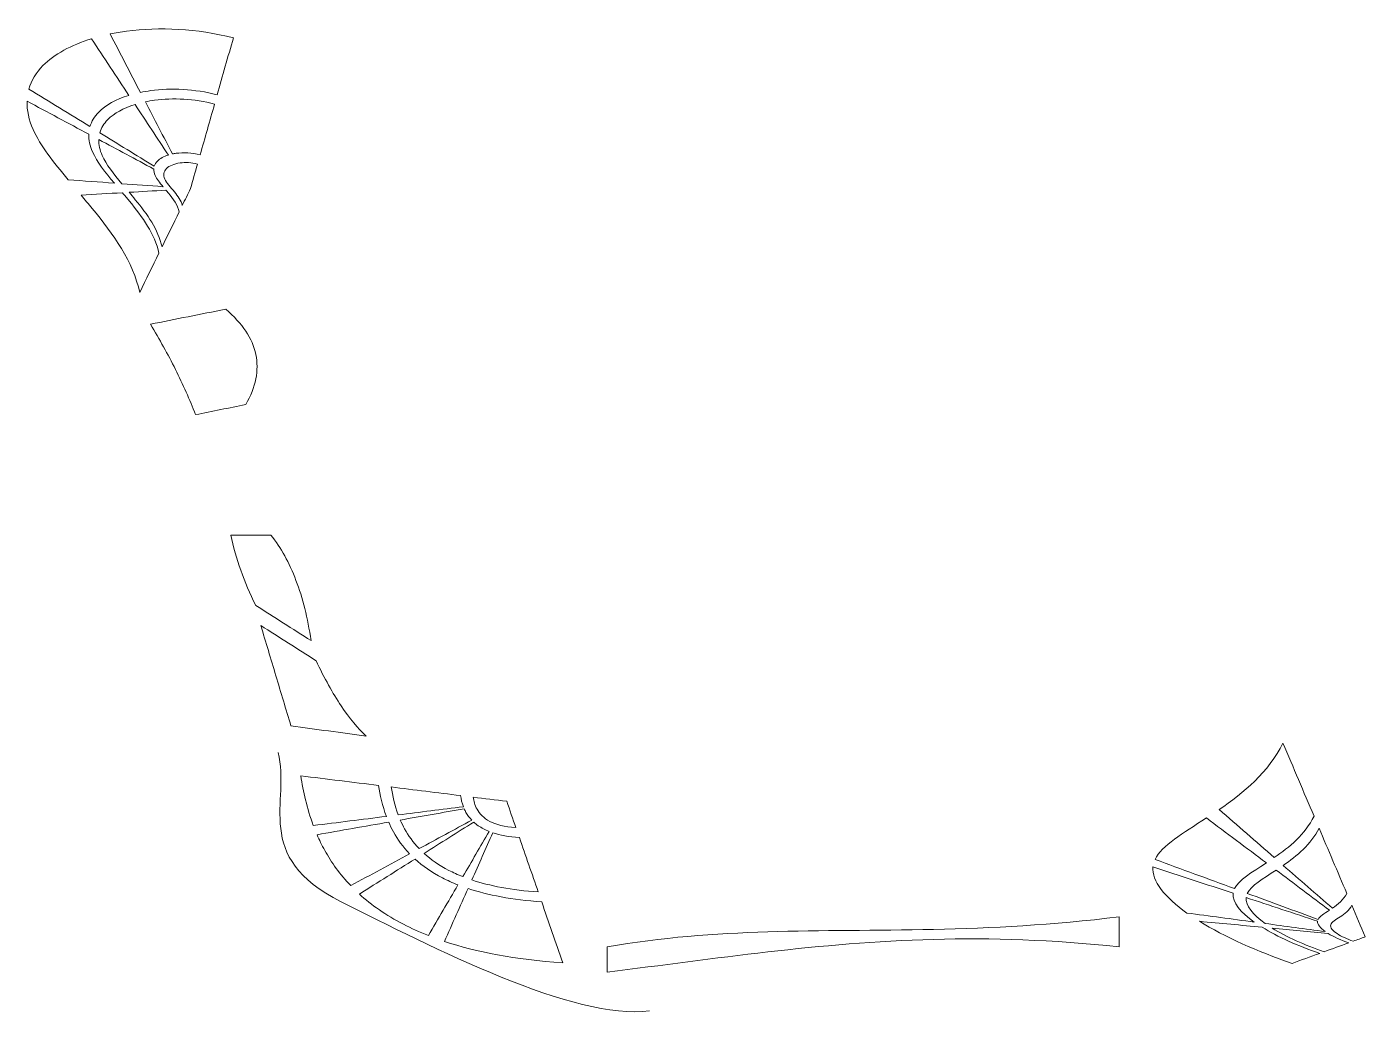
# Model space of a CAD drawing. Header units: millimetres. Extents: x 1862375 to 2129000, y 126203 to 324238.
import ezdxf

# ---------------------------------------------------------------- set-up
doc = ezdxf.new("R2010")
doc.units = ezdxf.units.MM
for name, color, linetype, lineweight in [('R2_BOTTOM_FLOW', 7, 'Continuous', 20), ('R2_LEFT_CONNECTING_RIB', 7, 'Continuous', 20), ('R2_LEFT_LONG_RIB_A', 7, 'Continuous', 20), ('R2_LEFT_LONG_RIB_B', 7, 'Continuous', 20), ('R2_LEFT_SHELL', 7, 'Continuous', 20), ('R2_LEFT_SHELL_CORE', 7, 'Continuous', 20), ('R2_LOWER_SHELL', 7, 'Continuous', 20), ('R2_LOWER_SHELL_CORE', 7, 'Continuous', 20), ('R2_OUTER_GUIDE', 7, 'Continuous', 20), ('R2_RIGHT_SHELL', 7, 'Continuous', 20), ('R2_RIGHT_SHELL_CORE', 7, 'Continuous', 20)]:
    doc.layers.add(name, color=color, linetype=linetype, lineweight=lineweight)

msp = doc.modelspace()

# ---------------------------------------------------------------- linework, layer by layer
at = {"layer": 'R2_BOTTOM_FLOW'}
msp.add_open_spline([(1978000, 136000), (1988833, 137306), (1999333, 138778), (2010000, 140000), (2020667, 141222), (2031500, 142194), (2043000, 142500), (2054500, 142806), (2066667, 142444), (2080000, 141000), (2080000, 143000), (2080000, 145000), (2080000, 147000), (2066667, 145333), (2054500, 144750), (2043000, 144500), (2031500, 144250), (2020667, 144333), (2010000, 144000), (1999333, 143667), (1988833, 142917), (1978000, 141000), (1978000, 139333), (1978000, 137667), (1978000, 136000)], degree=3, knots=[0, 0, 0, 0, 1, 1, 1, 2, 2, 2, 3, 3, 3, 4, 4, 4, 5, 5, 5, 6, 6, 6, 7, 7, 7, 8, 8, 8, 8], dxfattribs=at)
at = {"layer": 'R2_LEFT_CONNECTING_RIB'}
msp.add_open_spline([(1887000, 265000), (1888833, 262000), (1890500, 259000), (1892000, 256000), (1893500, 253000), (1894833, 250000), (1896000, 247000), (1899333, 247667), (1902667, 248333), (1906000, 249000), (1908000, 252500), (1908667, 255833), (1908000, 259000), (1907333, 262167), (1905333, 265167), (1902000, 268000), (1897000, 267000), (1892000, 266000), (1887000, 265000)], degree=3, knots=[0, 0, 0, 0, 1, 1, 1, 2, 2, 2, 3, 3, 3, 4, 4, 4, 5, 5, 5, 6, 6, 6, 6], dxfattribs=at)
at = {"layer": 'R2_LEFT_LONG_RIB_A'}
msp.add_open_spline([(1903000, 223000), (1903500, 220667), (1904167, 218333), (1905000, 216000), (1905833, 213667), (1906833, 211333), (1908000, 209000), (1911667, 206667), (1915333, 204333), (1919000, 202000), (1918333, 206500), (1917333, 210500), (1916000, 214000), (1914667, 217500), (1913000, 220500), (1911000, 223000), (1908333, 223000), (1905667, 223000), (1903000, 223000)], degree=3, knots=[0, 0, 0, 0, 1, 1, 1, 2, 2, 2, 3, 3, 3, 4, 4, 4, 5, 5, 5, 6, 6, 6, 6], dxfattribs=at)
at = {"layer": 'R2_LEFT_LONG_RIB_B'}
msp.add_open_spline([(1909000, 205000), (1910000, 201667), (1911000, 198333), (1912000, 195000), (1913000, 191667), (1914000, 188333), (1915000, 185000), (1920000, 184333), (1925000, 183667), (1930000, 183000), (1928333, 184500), (1926667, 186500), (1925000, 189000), (1923333, 191500), (1921667, 194500), (1920000, 198000), (1916333, 200333), (1912667, 202667), (1909000, 205000)], degree=3, knots=[0, 0, 0, 0, 1, 1, 1, 2, 2, 2, 3, 3, 3, 4, 4, 4, 5, 5, 5, 6, 6, 6, 6], dxfattribs=at)
at = {"layer": 'R2_LEFT_SHELL'}
for points in [[(1903532, 322032), (1896264, 323909), (1888793, 324238), (1882260, 323360), (1881134, 323209), (1880035, 323021), (1878971, 322800), (1880988, 318924), (1883005, 315047), (1885023, 311171), (1885685, 311309), (1886369, 311426), (1887070, 311520), (1891136, 312067), (1895787, 311862), (1900311, 310694), (1901385, 314473), (1902458, 318253), (1903532, 322032)], [(1875294, 321858), (1871198, 320594), (1867822, 318765), (1865600, 316500), (1864224, 315098), (1863291, 313528), (1862810, 311836), (1866861, 309339), (1870912, 306843), (1874963, 304347), (1875263, 305400), (1875844, 306377), (1876700, 307250), (1878083, 308660), (1880185, 309799), (1882734, 310585), (1880254, 314343), (1877774, 318100), (1875294, 321858)], [(1862435, 309417), (1862375, 307620), (1862773, 305720), (1863640, 303760), (1865041, 300594), (1867665, 297274), (1870618, 293762), (1873687, 293540), (1876755, 293319), (1879823, 293097), (1877985, 295283), (1876352, 297350), (1875480, 299320), (1874940, 300540), (1874693, 301723), (1874730, 302841), (1870632, 305033), (1866533, 307225), (1862435, 309417)], [(1899789, 308855), (1895710, 309908), (1891516, 310093), (1887850, 309600), (1887218, 309515), (1886601, 309410), (1886004, 309286), (1887803, 305828), (1889602, 302371), (1891402, 298914), (1891641, 298964), (1891887, 299006), (1892140, 299040), (1893607, 299237), (1895284, 299163), (1896915, 298742), (1897873, 302113), (1898831, 305484), (1899789, 308855)], [(1883940, 308757), (1881642, 308048), (1879747, 307021), (1878500, 305750), (1877728, 304963), (1877204, 304082), (1876934, 303132), (1880547, 300906), (1884161, 298679), (1887774, 296453), (1887882, 296833), (1888091, 297185), (1888400, 297500), (1888899, 298009), (1889657, 298419), (1890576, 298703), (1888364, 302054), (1886152, 305406), (1883940, 308757)], [(1876724, 301775), (1876690, 300766), (1876913, 299700), (1877400, 298600), (1878186, 296823), (1879659, 294960), (1881316, 292989), (1884053, 292791), (1886790, 292593), (1889527, 292396), (1888864, 293184), (1888274, 293929), (1887960, 294640), (1887765, 295080), (1887676, 295507), (1887690, 295910), (1884034, 297865), (1880379, 299820), (1876724, 301775)], [(1873209, 290704), (1873939, 289841), (1874674, 288966), (1875400, 288080), (1879614, 282939), (1883559, 277395), (1884878, 271352), (1886152, 273950), (1887425, 276549), (1888699, 279147), (1887879, 282909), (1885423, 286360), (1882800, 289560), (1882348, 290112), (1881891, 290656), (1881436, 291193), (1878694, 291030), (1875951, 290867), (1873209, 290704)], [(1882770, 291273), (1883180, 290788), (1883592, 290297), (1884000, 289800), (1886365, 286915), (1888579, 283803), (1889319, 280412), (1890455, 282729), (1891591, 285047), (1892728, 287365), (1892432, 288721), (1891546, 289966), (1890600, 291120), (1890437, 291319), (1890272, 291515), (1890108, 291709), (1887662, 291564), (1885216, 291418), (1882770, 291273)]]:
    msp.add_open_spline(points, degree=3, knots=[0, 0, 0, 0, 1, 1, 1, 2, 2, 2, 3, 3, 3, 4, 4, 4, 5, 5, 5, 6, 6, 6, 6], dxfattribs=at)
at = {"layer": 'R2_LEFT_SHELL_CORE'}
msp.add_open_spline([(1896368, 296910), (1895190, 297210), (1893979, 297262), (1892920, 297120), (1891743, 296962), (1890753, 296564), (1890200, 296000), (1889647, 295436), (1889532, 294708), (1889880, 293920), (1890228, 293132), (1891041, 292286), (1891800, 291360), (1892483, 290526), (1893123, 289628), (1893343, 288649), (1893895, 289766), (1894448, 290883), (1895000, 292000), (1895456, 293637), (1895912, 295273), (1896368, 296910)], degree=3, knots=[0, 0, 0, 0, 1, 1, 1, 2, 2, 2, 3, 3, 3, 4, 4, 4, 5, 5, 5, 6, 6, 6, 7, 7, 7, 7], dxfattribs=at)
at = {"layer": 'R2_LOWER_SHELL'}
for points, knots in [([(1916964, 175073), (1917453, 171997), (1918171, 168611), (1919457, 165170), (1924308, 165778), (1929158, 166386), (1934009, 166993), (1933209, 169136), (1932762, 171243), (1932457, 173158), (1927293, 173796), (1922129, 174435), (1916964, 175073)], [0, 0, 0, 0, 1, 1, 1, 2, 2, 2, 3, 3, 3, 4, 4, 4, 4]), ([(1934970, 172847), (1935244, 171121), (1935647, 169221), (1936369, 167289), (1940695, 167831), (1945021, 168374), (1949347, 168916), (1949059, 169688), (1948898, 170448), (1948788, 171139), (1944182, 171708), (1939576, 172278), (1934970, 172847)], [0, 0, 0, 0, 1, 1, 1, 2, 2, 2, 3, 3, 3, 4, 4, 4, 4]), ([(1936781, 166265), (1937037, 165676), (1937324, 165086), (1937650, 164500), (1938396, 163158), (1939340, 161833), (1940547, 160575), (1944038, 162460), (1947528, 164345), (1951019, 166230), (1950536, 166733), (1950158, 167263), (1949860, 167800), (1949730, 168034), (1949615, 168270), (1949513, 168506), (1945269, 167759), (1941025, 167012), (1936781, 166265)], [0, 0, 0, 0, 1, 1, 1, 2, 2, 2, 3, 3, 3, 4, 4, 4, 5, 5, 5, 6, 6, 6, 6]), ([(1920192, 163344), (1920647, 162295), (1921160, 161244), (1921740, 160200), (1923069, 157808), (1924751, 155449), (1926902, 153207), (1930816, 155320), (1934729, 157434), (1938643, 159547), (1937304, 160942), (1936257, 162411), (1935430, 163900), (1935069, 164550), (1934750, 165204), (1934467, 165857), (1929709, 165019), (1924950, 164182), (1920192, 163344)], [0, 0, 0, 0, 1, 1, 1, 2, 2, 2, 3, 3, 3, 4, 4, 4, 5, 5, 5, 6, 6, 6, 6]), ([(1941517, 159632), (1942861, 158410), (1944484, 157267), (1946450, 156250), (1947308, 155806), (1948232, 155386), (1949227, 154994), (1950981, 157995), (1952736, 160997), (1954491, 163998), (1954093, 164154), (1953723, 164322), (1953380, 164500), (1952594, 164907), (1951944, 165364), (1951407, 165853), (1948110, 163779), (1944813, 161705), (1941517, 159632)], [0, 0, 0, 0, 1, 1, 1, 2, 2, 2, 3, 3, 3, 4, 4, 4, 5, 5, 5, 6, 6, 6, 6]), ([(1951032, 154341), (1954580, 153163), (1958928, 152315), (1964264, 151939), (1963011, 155551), (1961758, 159163), (1960506, 162775), (1958371, 162926), (1956632, 163265), (1955213, 163736), (1953819, 160605), (1952425, 157473), (1951032, 154341)], [0, 0, 0, 0, 1, 1, 1, 2, 2, 2, 3, 3, 3, 4, 4, 4, 4]), ([(1928630, 151526), (1931025, 149349), (1933917, 147312), (1937420, 145500), (1938950, 144709), (1940596, 143961), (1942368, 143262), (1944335, 146627), (1946302, 149992), (1948270, 153357), (1947167, 153792), (1946142, 154258), (1945190, 154750), (1943009, 155878), (1941209, 157146), (1939718, 158501), (1936022, 156176), (1932326, 153851), (1928630, 151526)], [0, 0, 0, 0, 1, 1, 1, 2, 2, 2, 3, 3, 3, 4, 4, 4, 5, 5, 5, 6, 6, 6, 6]), ([(1945584, 142098), (1951906, 140000), (1959653, 138489), (1969162, 137818), (1967757, 141868), (1966352, 145918), (1964948, 149968), (1959029, 150386), (1954207, 151327), (1950272, 152633), (1948709, 149121), (1947146, 145610), (1945584, 142098)], [0, 0, 0, 0, 1, 1, 1, 2, 2, 2, 3, 3, 3, 4, 4, 4, 4])]:
    msp.add_open_spline(points, degree=3, knots=knots, dxfattribs=at)
at = {"layer": 'R2_LOWER_SHELL_CORE'}
msp.add_open_spline([(1951302, 170819), (1951420, 170078), (1951620, 169227), (1952080, 168400), (1952569, 167520), (1953351, 166667), (1954640, 166000), (1955852, 165373), (1957511, 164912), (1959795, 164748), (1959197, 166498), (1958598, 168249), (1958000, 170000), (1955767, 170273), (1953534, 170546), (1951302, 170819)], degree=3, knots=[0, 0, 0, 0, 1, 1, 1, 2, 2, 2, 3, 3, 3, 4, 4, 4, 5, 5, 5, 5], dxfattribs=at)
at = {"layer": 'R2_OUTER_GUIDE'}
msp.add_open_spline([(1912449, 179715), (1914972, 170038), (1907111, 158944), (1925000, 150000), (1942889, 141056), (1971585, 126203), (1986438, 128294)], degree=3, knots=[0, 0, 0, 0, 1, 1, 1, 2, 2, 2, 2], dxfattribs=at)
at = {"layer": 'R2_RIGHT_SHELL'}
for points in [[(2112612, 181598), (2109742, 175777), (2104744, 171673), (2099898, 168359), (2103560, 165168), (2107223, 161976), (2110885, 158785), (2113902, 160848), (2117013, 163402), (2118799, 167025), (2116737, 171883), (2114674, 176741), (2112612, 181598)], [(2097359, 166674), (2092638, 163610), (2088472, 161172), (2087144, 158433), (2092411, 156491), (2097679, 154548), (2102947, 152606), (2103773, 154311), (2106366, 155829), (2109305, 157736), (2105323, 160715), (2101341, 163694), (2097359, 166674)], [(2119803, 164662), (2118192, 161395), (2115387, 159092), (2112667, 157232), (2115934, 154386), (2119200, 151539), (2122467, 148693), (2123555, 149437), (2124677, 150358), (2125321, 151665), (2123482, 155997), (2121642, 160330), (2119803, 164662)], [(2086716, 156950), (2086433, 154086), (2089085, 150876), (2093493, 147746), (2097962, 147149), (2102430, 146552), (2106899, 145954), (2104155, 147902), (2102504, 149900), (2102680, 151683), (2097359, 153439), (2092037, 155195), (2086716, 156950)], [(2111242, 156286), (2108593, 154567), (2106255, 153199), (2105509, 151661), (2110207, 149929), (2114906, 148197), (2119604, 146465), (2119902, 147079), (2120837, 147627), (2121897, 148315), (2118345, 150972), (2114794, 153629), (2111242, 156286)], [(2105269, 150829), (2105110, 149222), (2106599, 147420), (2109073, 145664), (2113058, 145131), (2117044, 144598), (2121029, 144065), (2120039, 144768), (2119444, 145489), (2119508, 146132), (2114761, 147698), (2110015, 149263), (2105269, 150829)], [(2095984, 146099), (2100975, 143011), (2107515, 140079), (2114423, 137728), (2116258, 138392), (2118092, 139055), (2119927, 139719), (2115626, 141182), (2111556, 143007), (2108449, 144929), (2104294, 145319), (2100139, 145709), (2095984, 146099)], [(2110471, 144739), (2113272, 143006), (2116942, 141361), (2120819, 140041), (2122455, 140633), (2124092, 141225), (2125728, 141817), (2124177, 142344), (2122709, 143003), (2121588, 143696), (2117882, 144044), (2114177, 144391), (2110471, 144739)]]:
    msp.add_open_spline(points, degree=3, knots=[0, 0, 0, 0, 1, 1, 1, 2, 2, 2, 3, 3, 3, 4, 4, 4, 4], dxfattribs=at)
at = {"layer": 'R2_RIGHT_SHELL_CORE'}
msp.add_open_spline([(2126316, 149285), (2125805, 148260), (2124888, 147562), (2124040, 147000), (2123118, 146389), (2122276, 145938), (2122120, 145400), (2121964, 144862), (2122496, 144238), (2123400, 143640), (2124232, 143090), (2125380, 142563), (2126600, 142146), (2127400, 142431), (2128200, 142715), (2129000, 143000), (2128105, 145095), (2127211, 147190), (2126316, 149285)], degree=3, knots=[0, 0, 0, 0, 1, 1, 1, 2, 2, 2, 3, 3, 3, 4, 4, 4, 5, 5, 5, 6, 6, 6, 6], dxfattribs=at)

doc.saveas('drawing.dxf')
